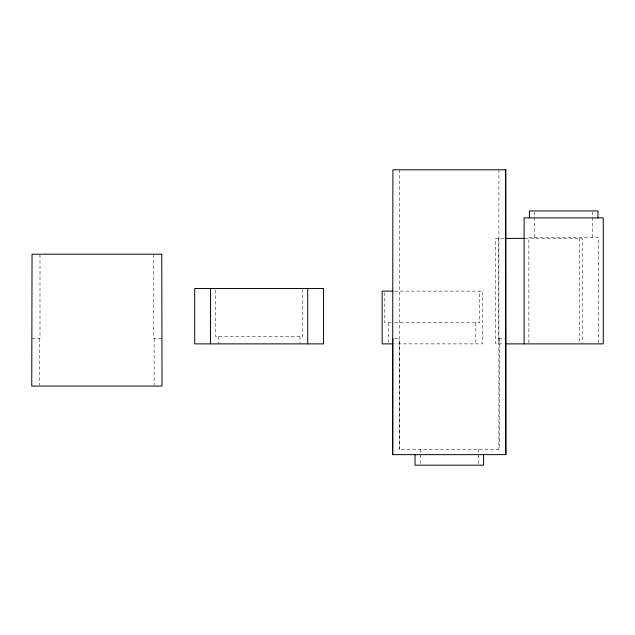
<?xml version="1.0" encoding="UTF-8"?>
<svg xmlns="http://www.w3.org/2000/svg" width="635" height="635" viewBox="0 0 635 635"><rect width="100%" height="100%" fill="white"/><g stroke="black" fill="none" stroke-linecap="round" stroke-linejoin="round"><path stroke-width="0.48" stroke-dasharray="3.17 2.38" d="M503.769 238.379L495.697 238.379L495.697 343.876L504.634 343.876M525.042 238.379L582.2 238.379L582.2 342.892M394.613 291.124L482.402 291.124L482.402 343.876L394.605 343.876M391.176 322.778L384.818 322.778L384.818 292.116M394.605 322.778L479.758 322.778L479.758 291.124M32.044 338.598L39.989 338.598L39.989 255.183M161.75 338.598L153.797 338.598L153.797 255.183M394.843 338.598L399.709 338.598M498.904 338.598L504.738 338.598M598.503 342.884L598.503 237.323L528.876 237.323L528.876 342.884M592.701 211.923L592.701 237.323M579.564 238.379L579.564 342.892M534.678 211.923L534.678 237.323M499.229 338.598L499.229 449.374L399.375 449.374L399.375 338.598M498.904 169.807L498.904 449.374M498.332 238.379L498.332 343.876M478.314 449.374L478.314 465.193M475.805 322.778L475.805 343.876M420.291 449.374L420.291 465.193M399.709 169.807L399.709 449.374M388.771 322.778L388.771 342.916M302.8 289.465L302.8 336.486L215.448 336.486L215.448 289.465M300.006 336.486L300.006 343.876M218.242 336.486L218.242 343.876M154.122 338.598L154.122 385.08M39.664 338.598L39.664 385.08"/><path stroke-width="0.95" d="M505.706 169.807L392.89 169.807L392.597 454.644L505.841 454.644L505.69 169.807L505.801 454.644M505.174 238.379L524.161 238.379M392.819 291.124L382.175 291.124L382.175 343.876L392.533 343.876M506.428 343.876L603.25 343.876L603.25 217.9L524.129 217.9L524.129 343.876M597.972 217.9L597.972 210.947L529.399 210.947L529.399 217.9M483.576 454.644L483.576 465.193L415.028 465.193L415.028 454.644M392.803 338.598L392.803 454.644M307.705 288.488L307.705 343.876M210.534 288.488L210.534 343.876M161.75 254.198L32.044 254.198L31.75 386.072L162.036 386.072L161.75 254.198M323.533 288.488L194.707 288.488L194.707 343.876L323.533 343.876L323.533 288.488"/></g></svg>
